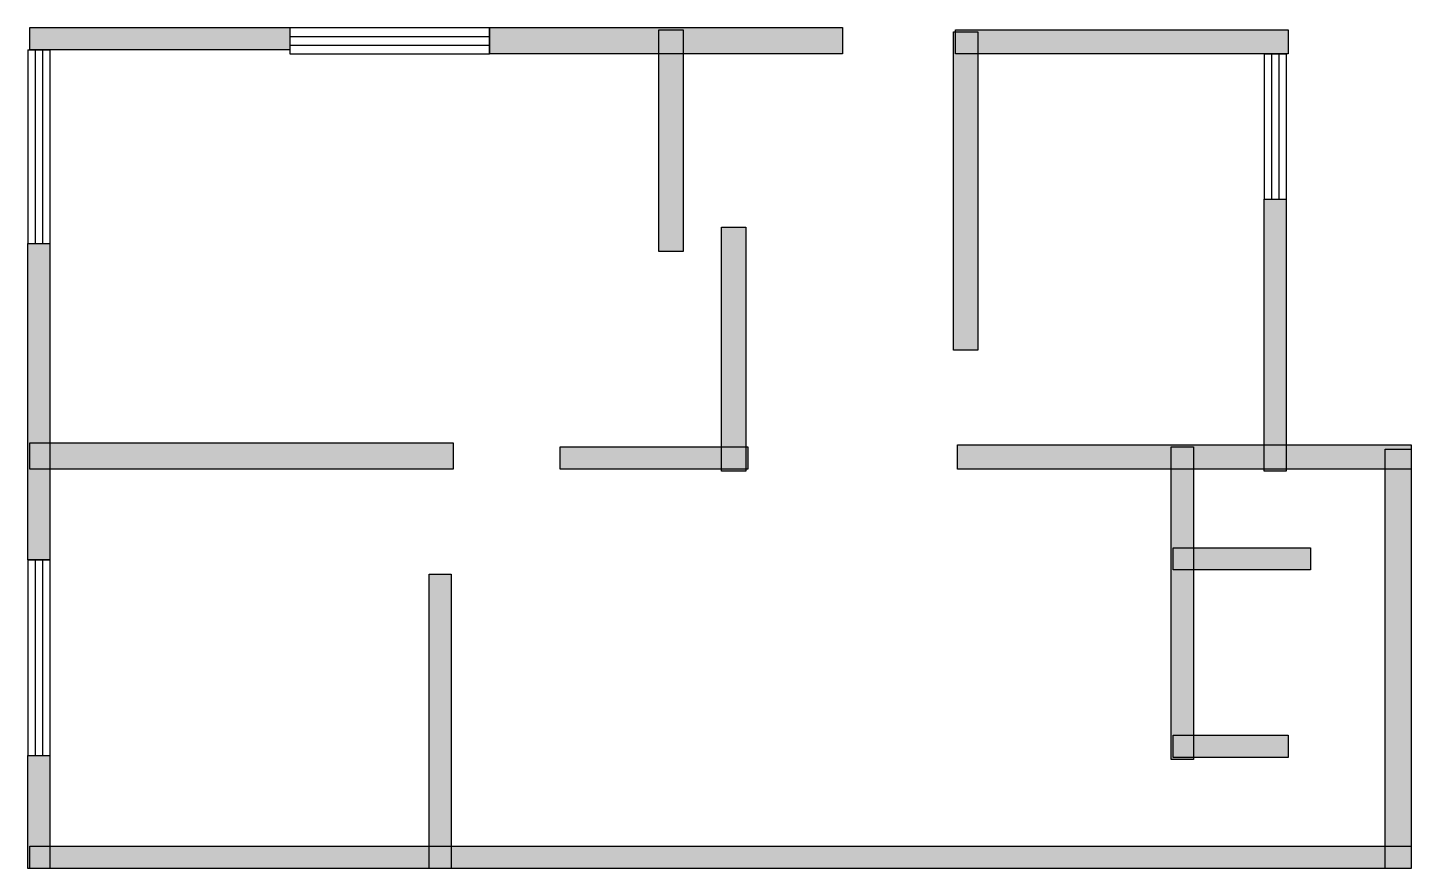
# Model space of a CAD drawing. Header units: millimetres. Extents: x 9 to 6046, y 0 to 3670.
import ezdxf

# ---------------------------------------------------------------- set-up
doc = ezdxf.new("R2010")
doc.units = ezdxf.units.MM
doc.layers.add('WALL', color=7, linetype='Continuous')
doc.layers.add('WINDOW', color=5, linetype='Continuous')

msp = doc.modelspace()

# ---------------------------------------------------------------- hatches: boundary and pattern name
at = {"layer": 'WALL'}
h = msp.add_hatch(color=256, dxfattribs=at)
h.dxf.hatch_style = 1
h.paths.add_polyline_path([(17.6, 3669.6), (1152.8, 3669.6), (1152.8, 3572.8), (17.6, 3572.8)])
h = msp.add_hatch(color=256, dxfattribs=at)
h.dxf.hatch_style = 1
h.paths.add_polyline_path([(2024, 3669.6), (3564, 3669.6), (3564, 3555.2), (2024, 3555.2)])
h = msp.add_hatch(color=256, dxfattribs=at)
h.dxf.hatch_style = 1
h.paths.add_polyline_path([(2763.2, 3660.8), (2868.8, 3660.8), (2868.8, 2692.8), (2763.2, 2692.8)])
h = msp.add_hatch(color=256, dxfattribs=at)
h.dxf.hatch_style = 1
h.paths.add_polyline_path([(4048, 3652), (4153.6, 3652), (4153.6, 2261.6), (4048, 2261.6)])
h = msp.add_hatch(color=256, dxfattribs=at)
h.dxf.hatch_style = 1
h.paths.add_polyline_path([(4056.8, 3660.8), (5508.8, 3660.8), (5508.8, 3555.2), (4056.8, 3555.2)])
h = msp.add_hatch(color=256, dxfattribs=at)
h.dxf.hatch_style = 1
h.paths.add_polyline_path([(5403.2, 2921.6), (5500, 2921.6), (5500, 1733.6), (5403.2, 1733.6)])
h = msp.add_hatch(color=256, dxfattribs=at)
h.dxf.hatch_style = 1
h.paths.add_polyline_path([(3036, 2798.4), (3141.6, 2798.4), (3141.6, 1733.6), (3036, 1733.6)])
h = msp.add_hatch(color=256, dxfattribs=at)
h.dxf.hatch_style = 1
h.paths.add_polyline_path([(8.8, 2728), (105.6, 2728), (105.6, 1346.4), (8.8, 1346.4)])
h = msp.add_hatch(color=256, dxfattribs=at)
h.dxf.hatch_style = 1
h.paths.add_polyline_path([(17.6, 1856.8), (1865.6, 1856.8), (1865.6, 1742.4), (17.6, 1742.4)])
h = msp.add_hatch(color=256, dxfattribs=at)
h.dxf.hatch_style = 1
h.paths.add_polyline_path([(2332, 1839.2), (3150.4, 1839.2), (3150.4, 1742.4), (2332, 1742.4)])
h = msp.add_hatch(color=256, dxfattribs=at)
h.dxf.hatch_style = 1
h.paths.add_polyline_path([(4065.6, 1848), (6045.6, 1848), (6045.6, 1742.4), (4065.6, 1742.4)])
h = msp.add_hatch(color=256, dxfattribs=at)
h.dxf.hatch_style = 1
h.paths.add_polyline_path([(4998.4, 1839.2), (5095.2, 1839.2), (5095.2, 475.2), (4998.4, 475.2)])
h = msp.add_hatch(color=256, dxfattribs=at)
h.dxf.hatch_style = 1
h.paths.add_polyline_path([(5931.2, 1830.4), (6045.6, 1830.4), (6045.6, 0), (5931.2, 0)])
h = msp.add_hatch(color=256, dxfattribs=at)
h.dxf.hatch_style = 1
h.paths.add_polyline_path([(5007.2, 1399.2), (5605.6, 1399.2), (5605.6, 1302.4), (5007.2, 1302.4)])
h = msp.add_hatch(color=256, dxfattribs=at)
h.dxf.hatch_style = 1
h.paths.add_polyline_path([(1760, 1284.8), (1856.8, 1284.8), (1856.8, 0), (1760, 0)])
h = msp.add_hatch(color=256, dxfattribs=at)
h.dxf.hatch_style = 1
h.paths.add_polyline_path([(5007.2, 580.8), (5508.8, 580.8), (5508.8, 484), (5007.2, 484)])
h = msp.add_hatch(color=256, dxfattribs=at)
h.dxf.hatch_style = 1
h.paths.add_polyline_path([(8.8, 492.8), (105.6, 492.8), (105.6, 0), (8.8, 0)])
h = msp.add_hatch(color=256, dxfattribs=at)
h.dxf.hatch_style = 1
h.paths.add_polyline_path([(17.6, 96.8), (6045.6, 96.8), (6045.6, 0), (17.6, 0)])

# ---------------------------------------------------------------- linework, layer by layer
for points in [[(17.6, 3669.6), (1152.8, 3669.6), (1152.8, 3572.8), (17.6, 3572.8)], [(2024, 3669.6), (3564, 3669.6), (3564, 3555.2), (2024, 3555.2)], [(2763.2, 3660.8), (2868.8, 3660.8), (2868.8, 2692.8), (2763.2, 2692.8)], [(4048, 3652), (4153.6, 3652), (4153.6, 2261.6), (4048, 2261.6)], [(4056.8, 3660.8), (5508.8, 3660.8), (5508.8, 3555.2), (4056.8, 3555.2)], [(5403.2, 2921.6), (5500, 2921.6), (5500, 1733.6), (5403.2, 1733.6)], [(3036, 2798.4), (3141.6, 2798.4), (3141.6, 1733.6), (3036, 1733.6)], [(8.8, 2728), (105.6, 2728), (105.6, 1346.4), (8.8, 1346.4)], [(17.6, 1856.8), (1865.6, 1856.8), (1865.6, 1742.4), (17.6, 1742.4)], [(2332, 1839.2), (3150.4, 1839.2), (3150.4, 1742.4), (2332, 1742.4)], [(4065.6, 1848), (6045.6, 1848), (6045.6, 1742.4), (4065.6, 1742.4)], [(4998.4, 1839.2), (5095.2, 1839.2), (5095.2, 475.2), (4998.4, 475.2)], [(5931.2, 1830.4), (6045.6, 1830.4), (6045.6, 0), (5931.2, 0)], [(5007.2, 1399.2), (5605.6, 1399.2), (5605.6, 1302.4), (5007.2, 1302.4)], [(1760, 1284.8), (1856.8, 1284.8), (1856.8, 0), (1760, 0)], [(5007.2, 580.8), (5508.8, 580.8), (5508.8, 484), (5007.2, 484)], [(8.8, 492.8), (105.6, 492.8), (105.6, 0), (8.8, 0)], [(17.6, 96.8), (6045.6, 96.8), (6045.6, 0), (17.6, 0)]]:
    msp.add_lwpolyline(points, close=True, dxfattribs=at)
at = {"layer": 'WINDOW'}
for p, q in [((1152.8, 3669.6), (2024, 3669.6)), ((1152.8, 3669.6), (1152.8, 3555.2)), ((1152.8, 3631.5), (2024, 3631.5)), ((2024, 3669.6), (2024, 3555.2)), ((8.8, 3572.8), (8.8, 2728)), ((8.8, 3572.8), (105.6, 3572.8)), ((41.1, 3572.8), (41.1, 2728)), ((73.3, 3572.8), (73.3, 2728)), ((105.6, 3572.8), (105.6, 2728)), ((1152.8, 3593.3), (2024, 3593.3)), ((1152.8, 3555.2), (2024, 3555.2)), ((5403.2, 3555.2), (5403.2, 2921.6)), ((5403.2, 3555.2), (5500, 3555.2)), ((5435.5, 3555.2), (5435.5, 2921.6)), ((5467.7, 3555.2), (5467.7, 2921.6)), ((5500, 3555.2), (5500, 2921.6)), ((5403.2, 2921.6), (5500, 2921.6)), ((8.8, 2728), (105.6, 2728)), ((8.8, 1346.4), (8.8, 492.8)), ((8.8, 1346.4), (105.6, 1346.4)), ((41.1, 1346.4), (41.1, 492.8)), ((73.3, 1346.4), (73.3, 492.8)), ((105.6, 1346.4), (105.6, 492.8)), ((8.8, 492.8), (105.6, 492.8))]:
    msp.add_line(p, q, dxfattribs=at)

doc.saveas('drawing.dxf')
